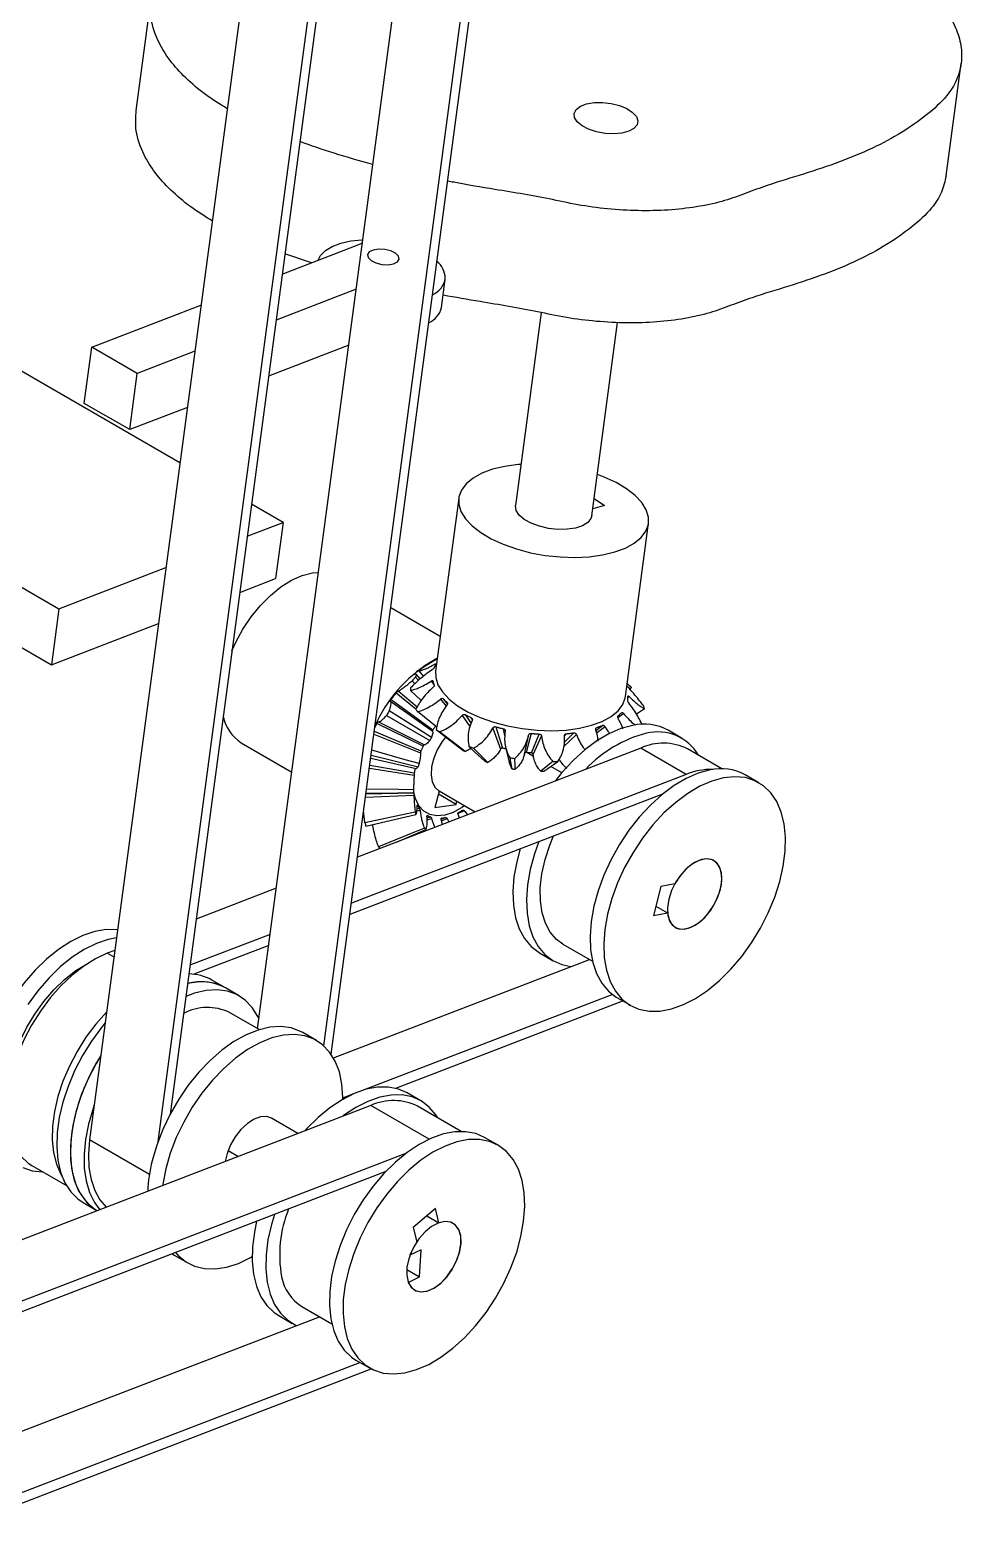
# Model space of a CAD drawing. Header units: millimetres. Extents: x 15 to 415, y 5 to 292.
# Drawn here: x 281.95 to 310.94, y 84.94 to 131.83 of the extents above; entities that cross this region are included whole.
import ezdxf

# ---------------------------------------------------------------- set-up
doc = ezdxf.new("R2010")
doc.units = ezdxf.units.MM

msp = doc.modelspace()

# ---------------------------------------------------------------- linework, layer by layer
at = {"color": 7, "linetype": 'Continuous', "lineweight": 25}
for p, q in [((290.781, 149.651), (283.799, 97.299)), ((291.315, 99.96), (297.712, 147.921)), ((292.615, 147.418), (285.924, 97.245)), ((291.086, 100.224), (297.383, 147.442)), ((292.794, 146.777), (286.303, 98.101)), ((289.025, 100.757), (295.016, 145.683)), ((285.704, 132.827), (285.238, 129.336)), ((310.452, 127.303), (310.918, 130.793)), ((260.217, 126.892), (282.843, 113.827)), ((292.285, 125.202), (292.232, 125.184)), ((259.984, 125.147), (282.611, 112.082)), ((289.789, 124.244), (292.232, 125.184)), ((290.7, 124.594), (289.874, 124.875)), ((294.747, 123.202), (294.864, 124.075)), ((292.094, 123.77), (289.598, 122.81)), ((283.862, 121.964), (287.263, 123.272)), ((297.85, 123.046), (297.049, 117.038)), ((299.428, 116.721), (300.23, 122.738)), ((283.63, 120.219), (283.862, 121.964)), ((285.277, 121.147), (283.862, 121.964)), ((291.861, 122.025), (289.365, 121.065)), ((286.608, 118.364), (281.002, 121.601)), ((287.072, 121.838), (285.277, 121.147)), ((285.044, 119.402), (285.277, 121.147)), ((285.044, 119.402), (283.63, 120.219)), ((286.839, 120.093), (285.044, 119.402)), ((295.285, 117.273), (294.566, 111.881)), ((299.5, 117.26), (299.821, 117.043)), ((289.818, 116.511), (288.834, 117.079)), ((299.821, 117.043), (299.456, 116.934)), ((288.701, 116.081), (289.818, 116.511)), ((289.818, 116.511), (289.586, 114.765)), ((300.473, 111.093), (301.192, 116.486)), ((282.843, 113.827), (286.174, 115.109)), ((288.468, 114.336), (289.586, 114.765)), ((282.843, 113.827), (282.611, 112.082)), ((294.71, 112.961), (293.168, 113.851)), ((282.611, 112.082), (285.942, 113.364)), ((294.62, 112.289), (294.374, 112.147)), ((294.545, 112.105), (294.561, 112.079)), ((293.908, 111.804), (293.925, 111.785)), ((294.029, 111.594), (293.938, 111.696)), ((294.083, 111.643), (293.955, 111.793)), ((294.186, 111.726), (294.053, 111.89)), ((294.095, 111.932), (294.083, 111.946)), ((293.952, 110.698), (293.335, 111.202)), ((293.986, 110.766), (293.398, 111.264)), ((294.113, 110.968), (293.78, 111.285)), ((293.833, 111.585), (293.919, 111.494)), ((294.423, 111.574), (294.519, 111.451)), ((300.637, 111.397), (300.528, 111.503)), ((300.663, 111.372), (300.608, 111.322)), ((294.462, 110.013), (293.156, 110.943)), ((293.185, 111.003), (294.479, 110.055)), ((294.718, 111.016), (294.898, 110.798)), ((294.799, 111.028), (294.933, 110.859)), ((300.551, 111.055), (300.593, 111.091)), ((301.068, 110.713), (300.815, 110.551)), ((294.179, 109.554), (292.734, 110.251)), ((294.206, 109.592), (292.775, 110.308)), ((294.599, 110.144), (294.001, 110.624)), ((295.389, 110.507), (295.633, 110.167)), ((295.482, 110.532), (295.667, 110.257)), ((295.708, 110.382), (295.676, 110.435)), ((299.554, 110.042), (299.758, 110.197)), ((300.237, 110.444), (300.412, 110.57)), ((292.644, 109.926), (294.093, 109.346)), ((292.656, 110.013), (294.108, 109.402)), ((296.346, 110.114), (296.588, 109.462)), ((296.438, 110.155), (296.65, 109.49)), ((296.719, 109.885), (296.676, 110.093)), ((297.327, 109.297), (297.454, 109.866)), ((297.539, 109.948), (297.384, 109.352)), ((297.552, 109.339), (297.79, 109.928)), ((297.602, 109.292), (297.863, 109.859)), ((298.557, 109.543), (298.948, 109.91)), ((298.575, 109.671), (298.865, 109.965)), ((298.636, 109.939), (298.578, 109.873)), ((299.581, 110.129), (299.56, 110.112)), ((299.573, 109.966), (299.837, 110.158)), ((302.222, 109.801), (301.798, 110.046)), ((288.514, 109.656), (290.09, 108.746)), ((300.947, 109.489), (292.134, 106.099)), ((296.744, 109.517), (296.857, 109.056)), ((297.614, 109.228), (297.404, 109.35)), ((302.361, 108.673), (300.947, 109.489)), ((303.477, 108.845), (302.405, 109.464)), ((292.504, 108.87), (293.894, 108.652)), ((292.516, 108.963), (293.9, 108.717)), ((292.544, 109.176), (293.964, 108.857)), ((298.49, 108.723), (298.149, 108.919)), ((302.361, 108.673), (291.943, 104.665)), ((304.626, 108.413), (304.202, 108.658)), ((301.626, 108.059), (291.896, 104.316)), ((292.383, 107.967), (293.889, 108.027)), ((292.396, 108.067), (293.883, 108.095)), ((292.398, 108.077), (293.867, 108.102)), ((293.869, 108.106), (293.867, 108.102)), ((294.675, 108.154), (294.537, 107.638)), ((295.201, 107.74), (294.65, 108.058)), ((294.672, 108.155), (295.795, 107.507)), ((292.316, 107.461), (292.332, 107.452)), ((293.983, 107.535), (294.08, 107.555)), ((293.989, 107.605), (294.059, 107.617)), ((294.004, 107.708), (293.991, 107.706)), ((294.314, 107.389), (294.297, 107.385)), ((294.537, 107.638), (295.201, 107.74)), ((295.201, 107.74), (295.226, 107.836)), ((295.263, 107.468), (295.458, 107.542)), ((295.304, 107.318), (295.265, 107.426)), ((294.298, 107.318), (294.404, 107.35)), ((294.302, 107.254), (294.44, 107.299)), ((294.738, 107.279), (294.871, 107.329)), ((294.747, 107.225), (294.921, 107.294)), ((294.759, 107.311), (294.751, 107.309)), ((294.921, 107.294), (294.976, 107.192)), ((289.608, 105.127), (287.112, 104.167)), ((301.575, 105.181), (301.35, 104.277)), ((302.008, 105.263), (301.575, 105.181)), ((301.35, 104.277), (301.782, 104.359)), ((301.422, 104.567), (301.782, 104.359)), ((289.416, 103.693), (286.921, 102.733)), ((284.586, 103.195), (284.346, 103.103)), ((289.37, 103.344), (287.045, 102.45)), ((298.522, 103.392), (299.448, 102.858)), ((284.557, 102.982), (284.346, 103.103)), ((291.384, 99.851), (299.349, 102.915)), ((297.798, 103.118), (298.222, 102.873)), ((288.026, 102.027), (287.601, 102.272)), ((287.14, 102.208), (286.845, 102.162)), ((288.45, 101.782), (288.026, 102.027)), ((292.271, 98.831), (300.057, 101.826)), ((293.322, 98.905), (300.387, 101.622)), ((300.202, 101.73), (300.626, 101.485)), ((289.076, 100.728), (288.15, 101.262)), ((290.854, 100.394), (290.43, 100.639)), ((291.682, 98.605), (292.022, 98.736)), ((294.106, 98.516), (293.682, 98.761)), ((292.548, 98.368), (275.808, 91.928)), ((294.364, 97.319), (292.548, 98.368)), ((295.362, 97.56), (294.006, 98.343)), ((290.277, 97.494), (289.454, 97.969)), ((285.658, 96.225), (283.799, 97.299)), ((296.51, 97.128), (296.086, 97.373)), ((293.657, 96.889), (278.659, 91.12)), ((288.109, 96.971), (288.433, 96.784)), ((293.012, 96.31), (279.211, 91.001)), ((282.004, 96.497), (283.076, 95.878)), ((283.601, 95.344), (284.025, 95.099)), ((284.025, 95.099), (284.036, 95.093)), ((294.557, 95.165), (293.871, 94.571)), ((294.291, 94.935), (294.667, 94.717)), ((294.667, 94.717), (294.557, 95.165)), ((293.871, 94.571), (293.981, 94.124)), ((294.112, 93.876), (293.766, 93.705)), ((294.062, 93.033), (294.112, 93.876)), ((286.429, 93.711), (286.853, 93.466)), ((293.665, 93.262), (294.062, 93.033)), ((293.716, 92.861), (294.062, 93.033)), ((290.406, 92.107), (291.332, 91.573)), ((280.457, 87.757), (290.951, 91.793)), ((289.682, 91.833), (290.106, 91.588)), ((278.955, 84.943), (292.556, 90.175)), ((279.348, 85.425), (292.21, 90.373)), ((292.086, 90.445), (292.51, 90.2))]:
    msp.add_line(p, q, dxfattribs=at)
at = {"color": 7, "linetype": 'Continuous', "lineweight": 25, "flags": 128}
for points in [[(300.834, 128.886), (300.736, 128.775), (300.574, 128.687), (300.359, 128.63), (300.108, 128.608), (299.839, 128.621), (299.572, 128.67), (299.328, 128.751), (299.123, 128.857), (298.973, 128.98), (298.89, 129.113), (298.879, 129.244), (298.942, 129.364), (299.073, 129.464), (299.263, 129.537), (299.498, 129.577), (299.761, 129.582), (300.031, 129.55), (300.289, 129.485), (300.516, 129.391), (300.695, 129.275), (300.813, 129.146), (300.86, 129.013), (300.834, 128.886)], [(290.915, 124.677), (290.987, 124.822), (291.134, 124.974), (291.345, 125.103), (291.611, 125.204), (291.923, 125.275), (292.27, 125.311), (292.299, 125.312)], [(297.22, 118.321), (297.131, 118.313), (296.715, 118.257), (296.337, 118.166), (296.006, 118.044), (295.729, 117.892), (295.515, 117.716), (295.367, 117.52), (295.29, 117.307), (295.286, 117.085), (295.354, 116.857), (295.494, 116.629), (295.701, 116.408), (295.971, 116.198), (296.296, 116.005), (296.669, 115.834), (297.081, 115.688), (297.521, 115.572), (297.979, 115.488), (298.444, 115.438), (298.903, 115.424), (299.346, 115.445), (299.762, 115.502), (300.14, 115.593), (300.14, 115.593)], [(300.14, 115.593), (300.471, 115.715), (300.748, 115.866), (300.962, 116.042), (301.11, 116.239), (301.187, 116.451), (301.191, 116.674), (301.122, 116.902), (300.983, 117.13), (300.776, 117.351), (300.506, 117.561), (300.181, 117.754), (299.808, 117.925), (299.599, 118.004)], [(299.428, 116.721), (299.4, 116.632), (299.3, 116.51), (299.136, 116.41), (298.917, 116.338), (298.658, 116.3), (298.373, 116.296), (298.08, 116.328), (297.796, 116.393), (297.54, 116.487), (297.325, 116.605), (297.166, 116.74), (297.071, 116.883), (297.048, 117.026), (297.049, 117.038)], [(288.225, 112.514), (288.346, 112.782), (288.57, 113.192), (288.829, 113.578), (289.118, 113.932), (289.428, 114.244), (289.752, 114.506), (290.082, 114.713), (290.41, 114.859), (290.729, 114.94), (290.918, 114.957)], [(294.566, 111.881), (294.567, 111.692), (294.635, 111.464), (294.775, 111.237), (294.982, 111.016), (295.251, 110.806), (295.577, 110.613), (295.95, 110.442), (296.362, 110.296), (296.802, 110.18), (297.26, 110.096), (297.725, 110.046), (298.184, 110.032), (298.627, 110.053), (299.043, 110.11), (299.421, 110.201)], [(299.421, 110.201), (299.752, 110.323), (300.029, 110.474), (300.243, 110.65), (300.391, 110.847), (300.468, 111.059), (300.473, 111.093)], [(293.04, 110.509), (293.578, 110.195), (294.383, 109.725)], [(294.438, 109.817), (294.062, 110.054), (293.123, 110.647)], [(300.7, 110.198), (300.334, 110.098), (299.959, 109.936), (299.582, 109.713), (299.208, 109.435), (298.844, 109.106), (298.498, 108.732), (298.282, 108.464)], [(294.884, 109.842), (294.769, 109.693), (294.618, 109.44), (294.506, 109.172), (294.44, 108.905), (294.425, 108.656), (294.461, 108.44), (294.546, 108.269), (294.675, 108.154)], [(294.584, 110.067), (294.916, 109.812), (295.413, 109.43)], [(295.481, 109.384), (295.254, 109.559), (294.687, 109.997)], [(292.557, 109.27), (293.106, 109.135), (294.019, 108.909)], [(294.051, 109.007), (293.621, 109.128), (292.577, 109.423)], [(295.603, 109.54), (295.8, 109.355), (296.093, 109.079)], [(296.186, 109.045), (296.06, 109.172), (295.743, 109.489)], [(296.87, 109.194), (296.898, 109.055), (296.939, 108.848)], [(297.044, 108.83), (297.04, 108.927), (297.029, 109.168)], [(298.214, 109.075), (298.062, 108.952), (297.835, 108.768)], [(297.938, 108.77), (298.061, 108.857), (298.369, 109.077)], [(303.104, 108.81), (302.738, 108.71), (302.363, 108.548), (301.986, 108.325), (301.612, 108.047), (301.248, 107.718), (300.902, 107.344), (300.579, 106.931), (300.284, 106.488), (300.024, 106.021), (299.803, 105.54), (299.625, 105.052), (299.492, 104.567), (299.408, 104.093), (299.374, 103.639), (299.39, 103.212), (299.457, 102.821), (299.572, 102.472), (299.734, 102.172), (299.941, 101.926), (300.188, 101.738), (300.202, 101.73)], [(303.528, 108.565), (303.163, 108.465), (302.788, 108.303), (302.41, 108.08), (302.036, 107.802), (301.672, 107.473), (301.326, 107.099), (301.003, 106.686), (300.708, 106.243), (300.448, 105.776), (300.227, 105.295), (300.049, 104.807), (299.916, 104.322), (299.832, 103.848), (299.798, 103.394), (299.814, 102.967), (299.881, 102.576), (299.996, 102.227), (300.159, 101.927), (300.365, 101.681), (300.612, 101.493), (300.894, 101.367), (301.208, 101.304), (301.547, 101.307), (301.905, 101.374), (302.276, 101.506), (302.653, 101.699), (303.03, 101.949), (303.4, 102.254), (303.755, 102.606), (304.091, 103), (304.4, 103.429), (304.678, 103.886), (304.919, 104.361), (305.119, 104.846), (305.275, 105.334), (305.384, 105.814), (305.443, 106.279), (305.452, 106.721), (305.411, 107.13), (305.319, 107.501), (305.18, 107.826), (304.995, 108.1), (304.768, 108.318), (304.503, 108.475), (304.204, 108.57), (303.877, 108.6), (303.528, 108.565)], [(292.399, 108.084), (292.911, 108.092), (293.869, 108.106)], [(293.874, 108.196), (293.419, 108.202), (292.416, 108.216)], [(295.465, 107.698), (295.381, 107.639), (295.114, 107.49), (294.852, 107.403), (294.606, 107.381), (294.384, 107.424), (294.194, 107.531), (294.042, 107.698), (293.936, 107.92), (293.885, 108.132)], [(293.931, 107.495), (293.484, 107.401), (292.363, 107.166)], [(292.397, 107.06), (293.021, 107.206), (293.953, 107.424)], [(294.214, 106.997), (293.807, 106.832), (292.787, 106.42)], [(293.347, 106.566), (293.42, 106.597), (294.261, 106.955)], [(297.782, 106.58), (297.645, 106.195), (297.512, 105.71), (297.428, 105.236), (297.394, 104.782), (297.41, 104.356), (297.477, 103.964), (297.592, 103.616), (297.755, 103.315), (297.961, 103.069), (298.208, 102.881), (298.49, 102.755), (298.778, 102.695)], [(298.522, 103.392), (298.325, 103.536), (298.13, 103.76), (297.98, 104.04), (297.877, 104.368), (297.825, 104.739), (297.823, 105.143), (297.873, 105.573), (297.973, 106.019), (298.12, 106.472), (298.236, 106.755)], [(297.194, 106.354), (297.088, 105.955), (297.004, 105.481), (296.97, 105.027), (296.986, 104.6), (297.053, 104.209), (297.168, 103.861), (297.33, 103.56), (297.537, 103.314), (297.783, 103.126), (297.798, 103.118)], [(302.626, 105.928), (302.415, 105.776), (302.217, 105.571), (302.045, 105.328), (301.909, 105.06), (301.819, 104.785), (301.779, 104.521), (301.792, 104.284), (301.858, 104.088), (301.972, 103.947), (302.127, 103.868), (302.314, 103.857), (302.52, 103.915), (302.732, 104.038), (302.938, 104.218), (303.125, 104.444), (303.28, 104.702), (303.394, 104.975), (303.46, 105.246), (303.473, 105.499), (303.433, 105.717), (303.342, 105.887), (303.207, 105.998), (303.035, 106.043), (302.837, 106.019), (302.626, 105.928)], [(301.782, 104.359), (301.829, 104.151), (301.925, 103.992), (302.063, 103.891), (302.235, 103.853), (302.43, 103.882), (302.638, 103.976), (302.844, 104.128), (303.038, 104.33), (303.206, 104.569), (303.34, 104.831), (303.43, 105.1), (303.472, 105.361), (303.463, 105.596), (303.403, 105.792), (303.296, 105.937), (303.148, 106.022), (302.969, 106.043), (302.769, 105.997), (302.561, 105.888), (302.356, 105.722), (302.168, 105.509), (302.008, 105.263)], [(284.312, 103.841), (283.955, 103.78), (283.585, 103.655), (283.208, 103.469), (282.831, 103.223), (282.461, 102.924), (282.103, 102.577), (281.765, 102.186), (281.453, 101.76), (281.172, 101.307), (280.927, 100.833), (280.722, 100.348), (280.562, 99.861), (280.448, 99.379), (280.384, 98.912), (280.37, 98.468), (280.406, 98.054), (280.492, 97.679), (280.627, 97.349), (280.807, 97.07), (281.03, 96.846), (281.197, 96.732)], [(284.671, 103.835), (284.648, 103.837), (284.312, 103.841)], [(284.638, 103.586), (284.379, 103.535), (284.01, 103.41), (283.633, 103.224), (283.255, 102.979), (282.885, 102.679), (282.527, 102.332), (282.19, 101.941), (281.877, 101.515)], [(281.221, 98.407), (281.217, 98.572), (281.244, 98.992), (281.321, 99.432), (281.448, 99.883), (281.62, 100.335), (281.836, 100.78), (282.089, 101.206), (282.375, 101.606), (282.688, 101.971), (283.021, 102.292), (283.366, 102.564), (283.717, 102.78), (283.759, 102.802)], [(284.346, 103.103), (283.981, 102.934), (283.615, 102.705), (283.254, 102.423), (282.905, 102.091), (282.574, 101.716), (282.269, 101.306), (281.994, 100.867), (281.754, 100.408), (281.555, 99.937), (281.399, 99.464), (281.29, 98.997), (281.23, 98.544), (281.219, 98.115), (281.259, 97.717), (281.347, 97.357), (281.484, 97.043), (281.665, 96.78), (281.888, 96.572), (282.004, 96.497)], [(289.066, 101.069), (289.036, 101.134), (288.86, 101.419), (288.641, 101.648), (288.383, 101.818), (288.091, 101.926), (287.769, 101.969), (287.424, 101.947), (287.061, 101.86), (286.791, 101.757)], [(284.331, 101.287), (284.319, 101.275), (283.989, 100.9), (283.683, 100.489), (283.408, 100.05), (283.168, 99.591), (282.969, 99.121), (282.813, 98.648), (282.704, 98.18), (282.644, 97.728), (282.633, 97.298), (282.673, 96.9), (282.762, 96.541), (282.898, 96.226), (282.951, 96.137)], [(284.285, 100.939), (284.169, 100.798), (283.857, 100.372), (283.576, 99.919), (283.331, 99.445), (283.126, 98.96), (282.966, 98.472), (282.852, 97.991), (282.788, 97.524), (282.774, 97.08), (282.81, 96.666), (282.896, 96.291), (283.031, 95.961), (283.211, 95.682), (283.434, 95.458), (283.601, 95.344)], [(290.43, 100.639), (290.363, 100.675), (290.07, 100.782), (289.749, 100.825), (289.403, 100.803), (289.041, 100.717), (288.667, 100.567), (288.289, 100.356), (287.914, 100.089), (287.548, 99.769), (287.198, 99.404), (286.869, 98.998), (286.569, 98.561), (286.301, 98.098), (286.072, 97.619), (285.885, 97.132), (285.743, 96.645)], [(291.682, 98.563), (291.682, 98.615), (291.651, 99.032), (291.569, 99.411), (291.44, 99.746), (291.264, 100.031), (291.045, 100.26), (290.787, 100.43), (290.495, 100.537), (290.173, 100.581), (289.828, 100.558), (289.465, 100.472), (289.091, 100.322), (288.714, 100.111), (288.338, 99.844), (287.972, 99.524), (287.622, 99.159), (287.293, 98.753), (286.993, 98.316), (286.726, 97.853), (286.496, 97.374), (286.309, 96.887), (286.167, 96.4)], [(284.149, 99.924), (284, 99.674), (283.755, 99.2), (283.55, 98.715), (283.39, 98.228), (283.276, 97.746), (283.212, 97.279), (283.198, 96.835), (283.234, 96.421), (283.32, 96.046), (283.455, 95.716), (283.635, 95.437), (283.858, 95.213), (284.025, 95.099)], [(293.682, 98.761), (293.413, 98.879), (293.099, 98.941), (292.76, 98.939), (292.402, 98.871), (292.031, 98.739), (291.654, 98.546), (291.277, 98.296), (290.908, 97.991), (290.552, 97.639), (290.497, 97.579)], [(294.631, 97.982), (294.573, 98.074), (294.367, 98.32), (294.12, 98.508), (293.837, 98.634), (293.523, 98.697), (293.184, 98.694), (292.826, 98.626), (292.455, 98.494), (292.078, 98.302), (291.701, 98.051), (291.677, 98.032)], [(283.339, 98.034), (283.245, 97.557), (283.2, 97.098), (283.207, 96.665), (283.263, 96.266), (283.369, 95.908), (283.522, 95.598), (283.719, 95.34), (283.958, 95.14), (284.025, 95.099)], [(283.944, 98.388), (283.905, 98.275), (283.763, 97.789)], [(289.454, 97.969), (289.308, 98.02), (289.119, 98.014), (288.914, 97.942), (288.706, 97.81), (288.506, 97.624), (288.328, 97.396), (288.181, 97.14), (288.075, 96.871), (288.019, 96.625)], [(283.763, 97.789), (283.669, 97.312), (283.625, 96.853), (283.631, 96.42), (283.687, 96.021), (283.793, 95.663), (283.946, 95.353), (284.117, 95.124)], [(296.086, 97.373), (295.817, 97.491), (295.503, 97.553), (295.164, 97.551), (294.806, 97.483), (294.435, 97.351), (294.058, 97.158), (293.681, 96.907), (293.312, 96.603), (292.956, 96.25), (292.62, 95.856), (292.311, 95.427), (292.033, 94.971), (291.792, 94.496), (291.592, 94.01), (291.436, 93.523), (291.328, 93.042), (291.269, 92.577), (291.26, 92.136), (291.302, 91.726), (291.393, 91.355), (291.532, 91.03), (291.717, 90.757), (291.944, 90.539), (292.086, 90.445)], [(283.799, 97.299), (283.764, 96.857), (283.778, 96.442), (283.842, 96.062), (283.955, 95.724), (284.115, 95.435), (284.315, 95.201)], [(297.255, 96.037), (297.14, 96.386), (296.977, 96.686), (296.771, 96.932), (296.524, 97.12), (296.241, 97.246), (295.927, 97.308), (295.589, 97.306), (295.23, 97.238), (294.859, 97.106), (294.482, 96.913), (294.105, 96.662), (293.736, 96.358), (293.38, 96.005), (293.045, 95.611), (292.735, 95.182), (292.457, 94.726), (292.216, 94.251), (292.016, 93.765), (291.861, 93.278), (291.752, 92.797), (291.693, 92.332), (291.684, 91.891), (291.726, 91.481), (291.817, 91.111), (291.956, 90.785), (292.141, 90.512), (292.368, 90.294), (292.634, 90.137), (292.933, 90.042), (293.26, 90.012), (293.609, 90.048), (293.974, 90.148), (294.349, 90.31), (294.727, 90.533), (295.101, 90.811), (295.465, 91.14), (295.811, 91.514), (296.134, 91.927), (296.428, 92.371), (296.688, 92.837), (296.909, 93.319), (297.088, 93.806), (297.22, 94.291), (297.304, 94.765), (297.338, 95.22), (297.322, 95.646), (297.255, 96.037)], [(281.716, 96.438), (282.011, 96.336), (282.336, 96.3), (282.346, 96.3)], [(286.167, 96.4), (286.073, 95.924), (286.066, 95.874)], [(288.995, 94.765), (288.924, 94.43), (288.865, 93.965), (288.856, 93.524), (288.898, 93.114), (288.989, 92.744), (289.128, 92.418), (289.313, 92.145), (289.54, 91.927), (289.682, 91.833)], [(289.551, 94.979), (289.457, 94.666), (289.348, 94.185), (289.289, 93.72), (289.28, 93.279), (289.322, 92.869), (289.413, 92.499), (289.552, 92.173), (289.737, 91.9), (289.964, 91.682), (290.23, 91.525), (290.241, 91.52)], [(293.981, 94.124), (293.835, 93.867), (293.73, 93.599), (293.672, 93.334), (293.665, 93.089), (293.709, 92.879), (293.801, 92.716), (293.937, 92.611), (294.107, 92.569), (294.301, 92.593), (294.508, 92.683), (294.715, 92.831), (294.91, 93.03), (295.08, 93.267), (295.217, 93.529), (295.31, 93.798), (295.355, 94.059), (295.349, 94.297), (295.292, 94.496), (295.188, 94.644), (295.043, 94.734), (294.866, 94.759), (294.667, 94.717)], [(293.716, 92.861), (293.812, 92.704), (293.951, 92.604), (294.124, 92.568), (294.32, 92.599), (294.527, 92.694), (294.734, 92.848), (294.927, 93.051), (295.095, 93.291), (295.227, 93.554), (295.316, 93.823), (295.357, 94.083), (295.346, 94.317), (295.284, 94.512), (295.176, 94.655), (295.028, 94.739), (294.848, 94.758), (294.648, 94.71), (294.439, 94.599), (294.235, 94.432), (294.048, 94.218), (293.888, 93.971), (293.766, 93.705)], [(286.471, 93.794), (286.548, 93.707), (286.787, 93.507), (287.062, 93.368), (287.37, 93.293), (287.704, 93.282), (288.059, 93.337), (288.428, 93.455), (288.805, 93.636), (288.853, 93.664)], [(286.362, 93.752), (286.362, 93.752), (286.429, 93.711)]]:
    msp.add_lwpolyline(points, dxfattribs=at)
at = {"color": 7, "linetype": 'Continuous', "flags": 128}
msp.add_lwpolyline([(293.17, 124.963), (292.984, 125.009), (292.791, 125.019), (292.621, 124.991), (292.5, 124.931), (292.445, 124.848), (292.466, 124.753), (292.559, 124.661), (292.709, 124.587), (292.895, 124.542), (293.088, 124.532), (293.258, 124.559), (293.38, 124.619), (293.434, 124.703), (293.413, 124.798), (293.321, 124.889), (293.17, 124.963)], dxfattribs=at)
at = {"color": 7, "linetype": 'Continuous', "lineweight": 25}
for centre, radius, start, end in [((294.158, 124.085), 0.71, 2.4831, 50.8589), ((294.194, 124.226), 0.682, 293.6639, 350.7076), ((294.067, 123.368), 0.7, 293.9667, 346.2915), ((296.732, 108.4), 4.427, 122.1862, 156.2959), ((297.828, 107.883), 5.447, 135.5746, 137.1796), ((295.056, 110.951), 1.373, 133.1352, 136.9022), ((294.611, 111.251), 0.832, 172.3991, 177.6629), ((299.031, 109.743), 2.306, 44.9392, 45.8514), ((295.248, 111.502), 1.525, 211.6603, 215.1741), ((300.082, 110.469), 1.016, 13.9297, 18.5357), ((289.207, 110.726), 1.274, 190.7997, 237.077), ((298.548, 107.303), 6.373, 148.357, 149.8025), ((301.049, 108.677), 1.561, 61.3044, 102.914), ((298.058, 107.586), 4.252, 148.3596, 149.7998), ((296.624, 112.972), 3.55, 234.919, 236.919), ((302.1, 106.168), 3.909, 104.4523, 137.0253), ((301.475, 108.52), 1.475, 30.4089, 103.7562), ((296.774, 111.369), 2.369, 234.9227, 236.9153), ((297.807, 115.316), 6.182, 249.1139, 250.4956), ((301.65, 107.962), 1.681, 63.3192, 114.7279), ((297.628, 107.764), 3.786, 160.8294, 162.3854), ((297.564, 112.933), 4.125, 249.1164, 250.493), ((298.226, 116.79), 7.716, 259.8852, 261.0771), ((297.843, 113.917), 5.149, 259.8874, 261.0749), ((298.203, 116.066), 6.992, 270.0872, 271.36), ((303.133, 106.794), 2.031, 88.3954, 112.3469), ((303.453, 107.289), 1.561, 61.3044, 102.914), ((297.828, 113.433), 4.665, 270.0895, 271.3577), ((296.444, 107.992), 2.577, 175.4536, 177.4646), ((295.297, 107.881), 1.419, 195.7872, 198.7805), ((294.41, 107.745), 2.127, 195.7817, 198.786), ((294.807, 107.613), 0.855, 226.0901, 230.2869), ((293.679, 107.346), 1.286, 226.0869, 229.3197), ((286.886, 101), 1.46, 60.6513, 90.0629), ((287.263, 100.588), 1.629, 62.08, 104.883), ((287.297, 100.72), 1.497, 60.862, 96.0132), ((287.465, 99.821), 1.596, 64.5819, 117.7844), ((289.7, 96.426), 6.561, 147.7751, 165.8131), ((293.252, 96.841), 1.681, 63.3192, 114.7279), ((290.284, 95.497), 4.684, 165.8015, 177.5556), ((293.55, 93.715), 3.838, 158.0778, 190.204), ((291.156, 93.299), 1.408, 190.8257, 237.8195)]:
    msp.add_arc(centre, radius, start, end, dxfattribs=at)
for points, knots in [([(296.236, 136.854), (296.714, 136.856), (297.776, 136.86), (299.453, 136.746), (301.217, 136.541), (302.821, 136.266), (304.266, 135.949), (305.534, 135.576), (306.721, 135.131), (307.806, 134.622), (308.8, 134.035), (309.662, 133.376), (310.343, 132.654), (310.751, 131.972), (310.934, 131.353), (310.946, 130.805), (310.8, 130.278), (310.459, 129.727), (309.858, 129.186), (309.086, 128.64), (308.176, 128.152), (307.147, 127.724), (306.026, 127.351), (305.016, 127.053), (304.221, 126.761), (303.573, 126.512), (302.789, 126.339), (301.922, 126.231), (300.993, 126.201), (300.042, 126.249), (299.103, 126.365), (298.208, 126.563), (297.313, 126.728), (296.285, 126.899), (295.49, 127.024), (295.003, 127.123), (294.94, 127.136)], [0, 0, 0, 0, 0.0345927, 0.0767649, 0.1183113, 0.1589935, 0.1910182, 0.2230277, 0.2550346, 0.2870409, 0.3190464, 0.3545999, 0.3901504, 0.4256984, 0.4523728, 0.4790462, 0.5057181, 0.5323882, 0.5679504, 0.603522, 0.6390937, 0.6746671, 0.7102478, 0.7458336, 0.7671819, 0.7887099, 0.8108775, 0.8334641, 0.8561743, 0.8787031, 0.9007595, 0.9222064, 0.9435553, 0.964907, 0.9954081, 1, 1, 1, 1]), ([(288.079, 129.388), (287.848, 129.532), (287.361, 129.836), (286.77, 130.344), (286.282, 130.888), (285.897, 131.506), (285.676, 132.188), (285.667, 132.92), (285.862, 133.377), (285.96, 133.605)], [0, 0, 0, 0, 0.113974, 0.240571, 0.367175, 0.493784, 0.662513, 0.831252, 1, 1, 1, 1]), ([(287.613, 125.898), (287.382, 126.042), (286.895, 126.346), (286.305, 126.854), (285.816, 127.398), (285.435, 128.015), (285.204, 128.671), (285.236, 129.123), (285.251, 129.335)], [0, 0, 0, 0, 0.140535, 0.296636, 0.452745, 0.60886, 0.816911, 1, 1, 1, 1]), ([(292.612, 127.653), (292.206, 127.765), (291.427, 127.981), (290.692, 128.241), (290.339, 128.365)], [0, 0, 0, 0, 0.51975, 1, 1, 1, 1]), ([(310.45, 127.303), (310.413, 127.131), (310.339, 126.782), (309.991, 126.237), (309.394, 125.696), (308.621, 125.15), (307.711, 124.661), (306.681, 124.234), (305.56, 123.861), (304.551, 123.562), (303.755, 123.271), (303.108, 123.021), (302.324, 122.848), (301.457, 122.741), (300.528, 122.711), (299.577, 122.759), (298.637, 122.875), (297.743, 123.072), (296.847, 123.238), (295.863, 123.398), (295.181, 123.517), (294.798, 123.584)], [0, 0, 0, 0, 0.050598, 0.102642, 0.172039, 0.241453, 0.310868, 0.380286, 0.449718, 0.51916, 0.560819, 0.602829, 0.646087, 0.690162, 0.734479, 0.778442, 0.821483, 0.863334, 0.904995, 0.94666, 1, 1, 1, 1]), ([(294.053, 111.89), (294.072, 111.895), (294.119, 111.906), (294.223, 111.944), (294.366, 112.008), (294.484, 112.072), (294.545, 112.105)], [0, 0, 0, 0, 0.181574, 0.433925, 0.712093, 1, 1, 1, 1]), ([(294.618, 112.27), (294.572, 112.243), (294.469, 112.182), (294.299, 112.076), (294.178, 111.995), (294.117, 111.954)], [0, 0, 0, 0, 0.277847, 0.634144, 1, 1, 1, 1]), ([(294.165, 112.002), (294.205, 112.026), (294.284, 112.073), (294.431, 112.164), (294.543, 112.235), (294.61, 112.275), (294.619, 112.281)], [0, 0, 0, 0, 0.322082, 0.643642, 0.949829, 1, 1, 1, 1]), ([(294.575, 112.103), (294.57, 112.094), (294.561, 112.08), (294.551, 112.061), (294.542, 112.043), (294.53, 112.019), (294.523, 112.001), (294.519, 111.991)], [0, 0, 0, 0, 0.250172, 0.375251, 0.500329, 0.750087, 1, 1, 1, 1]), ([(294.545, 112.105), (294.55, 112.108), (294.562, 112.114), (294.572, 112.117), (294.578, 112.116), (294.58, 112.112), (294.577, 112.106), (294.575, 112.103)], [0, 0, 0, 0, 0.229641, 0.459348, 0.573136, 0.802685, 1, 1, 1, 1]), ([(294.454, 111.924), (294.394, 111.883), (294.275, 111.799), (294.1, 111.66), (293.934, 111.514), (293.836, 111.412), (293.787, 111.361)], [0, 0, 0, 0, 0.254765, 0.509118, 0.75131, 1, 1, 1, 1]), ([(293.882, 111.772), (293.88, 111.771), (293.876, 111.77), (293.878, 111.774), (293.884, 111.781), (293.893, 111.79), (293.904, 111.8), (293.908, 111.804)], [0, 0, 0, 0, 0.229641, 0.459348, 0.573136, 0.802685, 1, 1, 1, 1]), ([(293.938, 111.696), (293.946, 111.711), (293.965, 111.748), (293.97, 111.783), (293.948, 111.797), (293.905, 111.78), (293.882, 111.772)], [0, 0, 0, 0, 0.181574, 0.433925, 0.712093, 1, 1, 1, 1]), ([(293.908, 111.804), (293.923, 111.816), (293.945, 111.835), (293.974, 111.859), (294.003, 111.883), (294.04, 111.912), (294.069, 111.935), (294.083, 111.946)], [0, 0, 0, 0, 0.250172, 0.375251, 0.500329, 0.750087, 1, 1, 1, 1]), ([(294.083, 111.946), (294.09, 111.951), (294.102, 111.96), (294.12, 111.973), (294.137, 111.984), (294.152, 111.994), (294.161, 112), (294.165, 112.002)], [0, 0, 0, 0, 0.228556, 0.457184, 0.570667, 0.800092, 1, 1, 1, 1]), ([(294.519, 111.991), (294.517, 111.987), (294.513, 111.979), (294.501, 111.965), (294.487, 111.951), (294.472, 111.937), (294.46, 111.928), (294.454, 111.924)], [0, 0, 0, 0, 0.228556, 0.457184, 0.570667, 0.800092, 1, 1, 1, 1]), ([(293.185, 111.003), (293.197, 111.02), (293.215, 111.046), (293.24, 111.079), (293.265, 111.112), (293.296, 111.153), (293.322, 111.185), (293.335, 111.202)], [0, 0, 0, 0, 0.250172, 0.375251, 0.500329, 0.750087, 1, 1, 1, 1]), ([(293.335, 111.202), (293.34, 111.208), (293.351, 111.221), (293.365, 111.236), (293.378, 111.249), (293.389, 111.259), (293.395, 111.262), (293.398, 111.264)], [0, 0, 0, 0, 0.228556, 0.457184, 0.570667, 0.800092, 1, 1, 1, 1]), ([(293.398, 111.264), (293.424, 111.277), (293.476, 111.305), (293.578, 111.379), (293.696, 111.471), (293.787, 111.547), (293.833, 111.585)], [0, 0, 0, 0, 0.254765, 0.509118, 0.75131, 1, 1, 1, 1]), ([(293.78, 111.285), (293.814, 111.292), (293.893, 111.31), (294.041, 111.364), (294.224, 111.449), (294.356, 111.532), (294.423, 111.574)], [0, 0, 0, 0, 0.181574, 0.433925, 0.712093, 1, 1, 1, 1]), ([(294.481, 111.375), (294.426, 111.324), (294.315, 111.221), (294.171, 111.053), (294.044, 110.88), (293.982, 110.762), (293.95, 110.702)], [0, 0, 0, 0, 0.2547653, 0.5091182, 0.7513099, 1, 1, 1, 1]), ([(294.423, 111.574), (294.43, 111.578), (294.443, 111.586), (294.458, 111.59), (294.47, 111.59), (294.479, 111.587), (294.482, 111.58), (294.483, 111.577)], [0, 0, 0, 0, 0.229641, 0.459348, 0.573136, 0.802685, 1, 1, 1, 1]), ([(294.519, 111.454), (294.52, 111.449), (294.522, 111.44), (294.517, 111.424), (294.509, 111.408), (294.498, 111.392), (294.486, 111.381), (294.481, 111.375)], [0, 0, 0, 0, 0.228556, 0.457184, 0.570667, 0.800092, 1, 1, 1, 1]), ([(294.483, 111.577), (294.485, 111.566), (294.488, 111.551), (294.493, 111.53), (294.499, 111.51), (294.507, 111.484), (294.515, 111.464), (294.519, 111.454)], [0, 0, 0, 0, 0.250172, 0.3752507, 0.5003294, 0.7500875, 1, 1, 1, 1]), ([(301.046, 110.792), (301.014, 110.835), (300.938, 110.937), (300.805, 111.101), (300.657, 111.272), (300.561, 111.374), (300.517, 111.421)], [0, 0, 0, 0, 0.191235, 0.457014, 0.749984, 1, 1, 1, 1]), ([(300.526, 111.492), (300.537, 111.482), (300.578, 111.445), (300.628, 111.403), (300.651, 111.382), (300.663, 111.372)], [0, 0, 0, 0, 0.156493, 0.572663, 1, 1, 1, 1]), ([(293.123, 110.647), (293.133, 110.677), (293.157, 110.748), (293.179, 110.838), (293.185, 110.913), (293.165, 110.933), (293.155, 110.943)], [0, 0, 0, 0, 0.181574, 0.433925, 0.712093, 1, 1, 1, 1]), ([(293.155, 110.943), (293.155, 110.944), (293.153, 110.947), (293.157, 110.957), (293.163, 110.97), (293.172, 110.985), (293.18, 110.997), (293.185, 111.003)], [0, 0, 0, 0, 0.229641, 0.459348, 0.573136, 0.802685, 1, 1, 1, 1]), ([(294.001, 110.624), (294.044, 110.637), (294.147, 110.667), (294.322, 110.745), (294.522, 110.859), (294.652, 110.963), (294.718, 111.016)], [0, 0, 0, 0, 0.181574, 0.433925, 0.712093, 1, 1, 1, 1]), ([(294.917, 110.826), (294.873, 110.766), (294.784, 110.645), (294.687, 110.454), (294.615, 110.259), (294.594, 110.132), (294.584, 110.067)], [0, 0, 0, 0, 0.254765, 0.509118, 0.75131, 1, 1, 1, 1]), ([(294.718, 111.016), (294.725, 111.021), (294.738, 111.032), (294.756, 111.038), (294.773, 111.04), (294.788, 111.038), (294.796, 111.031), (294.799, 111.028)], [0, 0, 0, 0, 0.229641, 0.459348, 0.573136, 0.802685, 1, 1, 1, 1]), ([(294.799, 111.028), (294.809, 111.018), (294.823, 111.003), (294.843, 110.983), (294.863, 110.964), (294.889, 110.939), (294.911, 110.92), (294.922, 110.911)], [0, 0, 0, 0, 0.250172, 0.375251, 0.500329, 0.750087, 1, 1, 1, 1]), ([(294.922, 110.911), (294.926, 110.906), (294.934, 110.897), (294.937, 110.881), (294.935, 110.863), (294.93, 110.845), (294.921, 110.832), (294.917, 110.826)], [0, 0, 0, 0, 0.228556, 0.457184, 0.570667, 0.800092, 1, 1, 1, 1]), ([(300.576, 110.898), (300.571, 110.904), (300.561, 110.918), (300.552, 110.937), (300.545, 110.954), (300.541, 110.969), (300.541, 110.978), (300.542, 110.981)], [0, 0, 0, 0, 0.229641, 0.459348, 0.573136, 0.802685, 1, 1, 1, 1]), ([(300.542, 110.981), (300.543, 110.991), (300.546, 111.006), (300.549, 111.026), (300.551, 111.045), (300.552, 111.07), (300.552, 111.091), (300.552, 111.101)], [0, 0, 0, 0, 0.250172, 0.375251, 0.500329, 0.750087, 1, 1, 1, 1]), ([(300.552, 111.101), (300.553, 111.104), (300.553, 111.112), (300.56, 111.113), (300.569, 111.111), (300.579, 111.104), (300.589, 111.095), (300.593, 111.091)], [0, 0, 0, 0, 0.228556, 0.457184, 0.570667, 0.800092, 1, 1, 1, 1]), ([(300.99, 110.215), (300.98, 110.24), (300.942, 110.329), (300.855, 110.491), (300.727, 110.698), (300.627, 110.83), (300.576, 110.898)], [0, 0, 0, 0, 0.103792, 0.380126, 0.684731, 1, 1, 1, 1]), ([(300.593, 111.091), (300.639, 111.045), (300.731, 110.953), (300.859, 110.847), (300.975, 110.764), (301.037, 110.73), (301.068, 110.713)], [0, 0, 0, 0, 0.254765, 0.509118, 0.75131, 1, 1, 1, 1]), ([(292.67, 110.115), (292.673, 110.122), (292.685, 110.149), (292.707, 110.195), (292.725, 110.233), (292.734, 110.251)], [0, 0, 0, 0, 0.171327, 0.585536, 1, 1, 1, 1]), ([(292.734, 110.251), (292.738, 110.259), (292.746, 110.274), (292.755, 110.289), (292.764, 110.3), (292.771, 110.308), (292.774, 110.308), (292.775, 110.308)], [0, 0, 0, 0, 0.228556, 0.457184, 0.570667, 0.800092, 1, 1, 1, 1]), ([(292.775, 110.308), (292.789, 110.307), (292.816, 110.306), (292.876, 110.345), (292.949, 110.41), (293.01, 110.475), (293.04, 110.509)], [0, 0, 0, 0, 0.254765, 0.509118, 0.75131, 1, 1, 1, 1]), ([(294.687, 109.997), (294.734, 110.017), (294.848, 110.064), (295.027, 110.17), (295.221, 110.318), (295.332, 110.443), (295.389, 110.507)], [0, 0, 0, 0, 0.181574, 0.433925, 0.712093, 1, 1, 1, 1]), ([(295.389, 110.507), (295.395, 110.513), (295.407, 110.525), (295.426, 110.534), (295.445, 110.539), (295.464, 110.54), (295.476, 110.534), (295.482, 110.532)], [0, 0, 0, 0, 0.229641, 0.459348, 0.573136, 0.802685, 1, 1, 1, 1]), ([(295.482, 110.532), (295.497, 110.524), (295.521, 110.511), (295.553, 110.494), (295.585, 110.478), (295.625, 110.458), (295.659, 110.443), (295.676, 110.435)], [0, 0, 0, 0, 0.250172, 0.375251, 0.500329, 0.750087, 1, 1, 1, 1]), ([(295.702, 110.351), (295.674, 110.283), (295.618, 110.148), (295.578, 109.942), (295.568, 109.737), (295.592, 109.606), (295.603, 109.54)], [0, 0, 0, 0, 0.254765, 0.509118, 0.75131, 1, 1, 1, 1]), ([(295.676, 110.435), (295.682, 110.432), (295.695, 110.424), (295.704, 110.408), (295.709, 110.39), (295.71, 110.372), (295.704, 110.357), (295.702, 110.351)], [0, 0, 0, 0, 0.228556, 0.457184, 0.570667, 0.800092, 1, 1, 1, 1]), ([(299.581, 110.129), (299.597, 110.134), (299.619, 110.142), (299.649, 110.153), (299.679, 110.164), (299.715, 110.179), (299.744, 110.191), (299.758, 110.197)], [0, 0, 0, 0, 0.250172, 0.375251, 0.500329, 0.750087, 1, 1, 1, 1]), ([(299.758, 110.197), (299.764, 110.199), (299.776, 110.202), (299.793, 110.198), (299.809, 110.189), (299.824, 110.177), (299.833, 110.164), (299.837, 110.158)], [0, 0, 0, 0, 0.2285561, 0.4571839, 0.5706675, 0.8000919, 1, 1, 1, 1]), ([(300.25, 110.408), (300.246, 110.416), (300.238, 110.431), (300.234, 110.451), (300.234, 110.468), (300.237, 110.483), (300.243, 110.49), (300.246, 110.493)], [0, 0, 0, 0, 0.229641, 0.459348, 0.573136, 0.802685, 1, 1, 1, 1]), ([(300.246, 110.493), (300.255, 110.501), (300.269, 110.513), (300.287, 110.53), (300.303, 110.546), (300.324, 110.567), (300.339, 110.585), (300.346, 110.593)], [0, 0, 0, 0, 0.250172, 0.3752507, 0.5003294, 0.7500875, 1, 1, 1, 1]), ([(300.396, 110.091), (300.386, 110.121), (300.348, 110.229), (300.291, 110.333), (300.25, 110.408)], [0, 0, 0, 0, 0.275048, 1, 1, 1, 1]), ([(300.346, 110.593), (300.35, 110.596), (300.357, 110.602), (300.37, 110.601), (300.383, 110.596), (300.397, 110.587), (300.407, 110.575), (300.412, 110.57)], [0, 0, 0, 0, 0.228556, 0.457184, 0.570667, 0.800092, 1, 1, 1, 1]), ([(300.412, 110.57), (300.459, 110.515), (300.552, 110.405), (300.681, 110.283), (300.76, 110.225), (300.789, 110.203)], [0, 0, 0, 0, 0.3869415, 0.7732567, 1, 1, 1, 1]), ([(294.383, 109.725), (294.367, 109.708), (294.33, 109.667), (294.281, 109.622), (294.236, 109.591), (294.216, 109.592), (294.206, 109.592)], [0, 0, 0, 0, 0.193733, 0.44821, 0.719673, 1, 1, 1, 1]), ([(294.461, 110.012), (294.466, 110.006), (294.477, 109.995), (294.476, 109.954), (294.464, 109.896), (294.447, 109.844), (294.438, 109.817)], [0, 0, 0, 0, 0.2297074, 0.4955796, 0.7445438, 1, 1, 1, 1]), ([(294.479, 110.055), (294.476, 110.05), (294.469, 110.041), (294.463, 110.031), (294.46, 110.023), (294.458, 110.017), (294.459, 110.015), (294.459, 110.015)], [0, 0, 0, 0, 0.229281, 0.458623, 0.572419, 0.802476, 1, 1, 1, 1]), ([(294.566, 110.171), (294.564, 110.168), (294.556, 110.158), (294.541, 110.139), (294.522, 110.114), (294.501, 110.086), (294.487, 110.066), (294.479, 110.055)], [0, 0, 0, 0, 0.064102, 0.279078, 0.494053, 0.709028, 1, 1, 1, 1]), ([(295.743, 109.489), (295.789, 109.517), (295.9, 109.583), (296.062, 109.718), (296.224, 109.898), (296.305, 110.041), (296.346, 110.114)], [0, 0, 0, 0, 0.181574, 0.433925, 0.712093, 1, 1, 1, 1]), ([(296.346, 110.114), (296.35, 110.121), (296.359, 110.135), (296.377, 110.148), (296.396, 110.156), (296.416, 110.159), (296.431, 110.156), (296.438, 110.155)], [0, 0, 0, 0, 0.229641, 0.459348, 0.573136, 0.802685, 1, 1, 1, 1]), ([(296.438, 110.155), (296.458, 110.149), (296.487, 110.141), (296.527, 110.13), (296.566, 110.119), (296.616, 110.107), (296.656, 110.097), (296.676, 110.093)], [0, 0, 0, 0, 0.250172, 0.375251, 0.500329, 0.750087, 1, 1, 1, 1]), ([(296.676, 110.093), (296.684, 110.09), (296.7, 110.085), (296.715, 110.071), (296.726, 110.054), (296.732, 110.035), (296.731, 110.02), (296.73, 110.013)], [0, 0, 0, 0, 0.228556, 0.457184, 0.570667, 0.800092, 1, 1, 1, 1]), ([(296.73, 110.013), (296.722, 109.942), (296.704, 109.798), (296.725, 109.587), (296.776, 109.382), (296.839, 109.257), (296.87, 109.194)], [0, 0, 0, 0, 0.254765, 0.509118, 0.75131, 1, 1, 1, 1]), ([(297.029, 109.168), (297.068, 109.203), (297.161, 109.288), (297.286, 109.45), (297.398, 109.656), (297.438, 109.812), (297.459, 109.891)], [0, 0, 0, 0, 0.181574, 0.433925, 0.712093, 1, 1, 1, 1]), ([(297.459, 109.891), (297.461, 109.899), (297.466, 109.915), (297.48, 109.93), (297.497, 109.942), (297.516, 109.949), (297.532, 109.948), (297.539, 109.948)], [0, 0, 0, 0, 0.229641, 0.459348, 0.573136, 0.802685, 1, 1, 1, 1]), ([(297.539, 109.948), (297.56, 109.946), (297.592, 109.942), (297.633, 109.939), (297.675, 109.935), (297.727, 109.932), (297.769, 109.929), (297.79, 109.928)], [0, 0, 0, 0, 0.250172, 0.375251, 0.500329, 0.750087, 1, 1, 1, 1]), ([(297.79, 109.928), (297.798, 109.927), (297.815, 109.925), (297.833, 109.913), (297.848, 109.899), (297.859, 109.882), (297.862, 109.866), (297.863, 109.859)], [0, 0, 0, 0, 0.228556, 0.457184, 0.570667, 0.800092, 1, 1, 1, 1]), ([(297.863, 109.859), (297.874, 109.787), (297.895, 109.642), (297.972, 109.437), (298.075, 109.244), (298.168, 109.132), (298.214, 109.075)], [0, 0, 0, 0, 0.254765, 0.509118, 0.75131, 1, 1, 1, 1]), ([(298.369, 109.077), (298.396, 109.119), (298.461, 109.219), (298.534, 109.402), (298.583, 109.625), (298.58, 109.786), (298.578, 109.868)], [0, 0, 0, 0, 0.181574, 0.433925, 0.712093, 1, 1, 1, 1]), ([(298.578, 109.868), (298.578, 109.877), (298.579, 109.893), (298.587, 109.911), (298.6, 109.925), (298.615, 109.935), (298.63, 109.938), (298.636, 109.939)], [0, 0, 0, 0, 0.229641, 0.459348, 0.573136, 0.802685, 1, 1, 1, 1]), ([(298.636, 109.939), (298.656, 109.941), (298.685, 109.943), (298.723, 109.947), (298.762, 109.951), (298.809, 109.957), (298.846, 109.962), (298.865, 109.965)], [0, 0, 0, 0, 0.250172, 0.375251, 0.500329, 0.750087, 1, 1, 1, 1]), ([(298.865, 109.965), (298.873, 109.965), (298.888, 109.966), (298.907, 109.958), (298.924, 109.946), (298.939, 109.931), (298.945, 109.917), (298.948, 109.91)], [0, 0, 0, 0, 0.228556, 0.457184, 0.570667, 0.800092, 1, 1, 1, 1]), ([(298.948, 109.91), (298.976, 109.841), (299.032, 109.702), (299.127, 109.545), (299.196, 109.464), (299.215, 109.441)], [0, 0, 0, 0, 0.415306, 0.829939, 1, 1, 1, 1]), ([(299.552, 110.049), (299.55, 110.057), (299.546, 110.073), (299.549, 110.092), (299.555, 110.109), (299.565, 110.122), (299.576, 110.127), (299.581, 110.129)], [0, 0, 0, 0, 0.229641, 0.459348, 0.573136, 0.802685, 1, 1, 1, 1]), ([(299.621, 109.711), (299.619, 109.743), (299.612, 109.855), (299.577, 109.968), (299.552, 110.049)], [0, 0, 0, 0, 0.28504, 1, 1, 1, 1]), ([(299.837, 110.158), (299.877, 110.093), (299.922, 110.018), (299.977, 109.954), (299.985, 109.946)], [0, 0, 0, 0, 0.869924, 1, 1, 1, 1]), ([(294.093, 109.346), (294.094, 109.328), (294.096, 109.292), (294.088, 109.213), (294.073, 109.119), (294.059, 109.045), (294.051, 109.007)], [0, 0, 0, 0, 0.2565952, 0.5131869, 0.7534608, 1, 1, 1, 1]), ([(294.108, 109.402), (294.106, 109.396), (294.102, 109.386), (294.098, 109.373), (294.094, 109.361), (294.092, 109.352), (294.093, 109.348), (294.093, 109.346)], [0, 0, 0, 0, 0.229281, 0.458623, 0.572419, 0.802476, 1, 1, 1, 1]), ([(294.179, 109.554), (294.174, 109.544), (294.165, 109.526), (294.151, 109.497), (294.138, 109.469), (294.124, 109.437), (294.114, 109.415), (294.108, 109.402)], [0, 0, 0, 0, 0.186793, 0.373587, 0.56038, 0.747173, 1, 1, 1, 1]), ([(294.206, 109.592), (294.205, 109.592), (294.203, 109.592), (294.198, 109.586), (294.192, 109.577), (294.186, 109.567), (294.181, 109.558), (294.179, 109.554)], [0, 0, 0, 0, 0.230209, 0.460483, 0.574554, 0.804717, 1, 1, 1, 1]), ([(295.668, 109.48), (295.648, 109.467), (295.589, 109.428), (295.524, 109.402), (295.481, 109.384)], [0, 0, 0, 0, 0.323608, 1, 1, 1, 1]), ([(296.588, 109.462), (296.564, 109.419), (296.516, 109.332), (296.419, 109.22), (296.31, 109.121), (296.228, 109.07), (296.186, 109.045)], [0, 0, 0, 0, 0.256595, 0.513187, 0.753461, 1, 1, 1, 1]), ([(296.65, 109.49), (296.645, 109.491), (296.634, 109.493), (296.62, 109.49), (296.607, 109.484), (296.596, 109.475), (296.591, 109.467), (296.588, 109.462)], [0, 0, 0, 0, 0.229281, 0.458623, 0.572419, 0.802476, 1, 1, 1, 1]), ([(296.758, 109.461), (296.755, 109.461), (296.742, 109.464), (296.719, 109.47), (296.686, 109.479), (296.663, 109.486), (296.65, 109.49)], [0, 0, 0, 0, 0.0804455, 0.3546519, 0.6288582, 1, 1, 1, 1]), ([(297.326, 109.297), (297.315, 109.256), (297.292, 109.167), (297.23, 109.044), (297.148, 108.927), (297.079, 108.863), (297.044, 108.83)], [0, 0, 0, 0, 0.233244, 0.497895, 0.745717, 1, 1, 1, 1]), ([(297.384, 109.352), (297.379, 109.352), (297.367, 109.352), (297.354, 109.346), (297.343, 109.338), (297.335, 109.328), (297.332, 109.318), (297.331, 109.314)], [0, 0, 0, 0, 0.229281, 0.458623, 0.572419, 0.802476, 1, 1, 1, 1]), ([(297.552, 109.339), (297.542, 109.339), (297.521, 109.34), (297.49, 109.342), (297.458, 109.345), (297.423, 109.348), (297.399, 109.35), (297.384, 109.352)], [0, 0, 0, 0, 0.186793, 0.373587, 0.56038, 0.747173, 1, 1, 1, 1]), ([(297.602, 109.292), (297.6, 109.298), (297.598, 109.309), (297.59, 109.321), (297.579, 109.33), (297.567, 109.337), (297.557, 109.338), (297.552, 109.339)], [0, 0, 0, 0, 0.230209, 0.460483, 0.574554, 0.804717, 1, 1, 1, 1]), ([(297.835, 108.768), (297.811, 108.798), (297.754, 108.866), (297.684, 108.988), (297.626, 109.135), (297.61, 109.239), (297.602, 109.292)], [0, 0, 0, 0, 0.1937331, 0.4482103, 0.719673, 1, 1, 1, 1]), ([(293.93, 108.864), (293.928, 108.856), (293.924, 108.839), (293.918, 108.812), (293.913, 108.783), (293.907, 108.752), (293.903, 108.73), (293.9, 108.717)], [0, 0, 0, 0, 0.163689, 0.355789, 0.54789, 0.73999, 1, 1, 1, 1]), ([(294.019, 108.909), (294.011, 108.898), (293.993, 108.872), (293.975, 108.855), (293.967, 108.859), (293.965, 108.86)], [0, 0, 0, 0, 0.342083, 0.791424, 1, 1, 1, 1]), ([(296.939, 108.848), (296.922, 108.881), (296.886, 108.948), (296.868, 109.022), (296.858, 109.059)], [0, 0, 0, 0, 0.483223, 1, 1, 1, 1]), ([(298.662, 108.851), (298.633, 108.875), (298.568, 108.933), (298.481, 109.031), (298.433, 109.11), (298.411, 109.146)], [0, 0, 0, 0, 0.293474, 0.678966, 1, 1, 1, 1]), ([(293.894, 108.652), (293.893, 108.623), (293.892, 108.563), (293.887, 108.452), (293.881, 108.331), (293.877, 108.241), (293.874, 108.196)], [0, 0, 0, 0, 0.256595, 0.513187, 0.753461, 1, 1, 1, 1]), ([(293.9, 108.717), (293.9, 108.712), (293.898, 108.702), (293.896, 108.687), (293.895, 108.674), (293.894, 108.662), (293.894, 108.655), (293.894, 108.652)], [0, 0, 0, 0, 0.229281, 0.458623, 0.572419, 0.802476, 1, 1, 1, 1]), ([(293.883, 108.095), (293.884, 108.09), (293.885, 108.081), (293.887, 108.067), (293.888, 108.053), (293.889, 108.039), (293.889, 108.031), (293.889, 108.027)], [0, 0, 0, 0, 0.229281, 0.458623, 0.572419, 0.802476, 1, 1, 1, 1]), ([(293.889, 108.027), (293.891, 107.988), (293.893, 107.909), (293.902, 107.776), (293.913, 107.638), (293.925, 107.543), (293.931, 107.495)], [0, 0, 0, 0, 0.256595, 0.513187, 0.753461, 1, 1, 1, 1]), ([(292.363, 107.166), (292.357, 107.219), (292.341, 107.342), (292.33, 107.46), (292.325, 107.527)], [0, 0, 0, 0, 0.431337, 1, 1, 1, 1]), ([(293.953, 107.424), (293.958, 107.432), (293.968, 107.45), (293.981, 107.505), (293.991, 107.587), (293.991, 107.663), (293.991, 107.701)], [0, 0, 0, 0, 0.193733, 0.44821, 0.719673, 1, 1, 1, 1]), ([(293.991, 107.701), (293.991, 107.705), (293.991, 107.712), (293.993, 107.717), (293.996, 107.718), (293.999, 107.716), (294.002, 107.71), (294.004, 107.708)], [0, 0, 0, 0, 0.230209, 0.460483, 0.574554, 0.804717, 1, 1, 1, 1]), ([(294.004, 107.708), (294.007, 107.702), (294.013, 107.69), (294.023, 107.672), (294.033, 107.655), (294.045, 107.637), (294.054, 107.624), (294.059, 107.617)], [0, 0, 0, 0, 0.1867933, 0.3735865, 0.5603798, 0.747173, 1, 1, 1, 1]), ([(294.059, 107.617), (294.061, 107.614), (294.065, 107.607), (294.07, 107.595), (294.074, 107.582), (294.078, 107.569), (294.079, 107.559), (294.08, 107.555)], [0, 0, 0, 0, 0.229281, 0.458623, 0.572419, 0.802476, 1, 1, 1, 1]), ([(294.08, 107.555), (294.086, 107.509), (294.099, 107.418), (294.129, 107.276), (294.166, 107.133), (294.198, 107.043), (294.214, 106.997)], [0, 0, 0, 0, 0.256595, 0.513187, 0.753461, 1, 1, 1, 1]), ([(294.295, 107.362), (294.295, 107.367), (294.294, 107.377), (294.297, 107.385), (294.301, 107.39), (294.306, 107.392), (294.311, 107.39), (294.314, 107.389)], [0, 0, 0, 0, 0.230209, 0.460483, 0.574554, 0.804717, 1, 1, 1, 1]), ([(294.314, 107.389), (294.319, 107.386), (294.33, 107.381), (294.347, 107.373), (294.363, 107.365), (294.382, 107.358), (294.396, 107.353), (294.404, 107.35)], [0, 0, 0, 0, 0.186793, 0.373587, 0.56038, 0.747173, 1, 1, 1, 1]), ([(295.265, 107.426), (295.263, 107.432), (295.259, 107.442), (295.259, 107.456), (295.262, 107.468), (295.268, 107.478), (295.275, 107.483), (295.278, 107.485)], [0, 0, 0, 0, 0.230209, 0.460483, 0.574554, 0.804717, 1, 1, 1, 1]), ([(295.278, 107.485), (295.286, 107.489), (295.301, 107.497), (295.323, 107.51), (295.346, 107.523), (295.37, 107.539), (295.388, 107.55), (295.398, 107.557)], [0, 0, 0, 0, 0.1867933, 0.3735865, 0.5603798, 0.747173, 1, 1, 1, 1]), ([(295.398, 107.557), (295.402, 107.559), (295.411, 107.563), (295.424, 107.563), (295.436, 107.559), (295.448, 107.553), (295.455, 107.545), (295.458, 107.542)], [0, 0, 0, 0, 0.2292805, 0.4586231, 0.5724189, 0.8024763, 1, 1, 1, 1]), ([(295.458, 107.542), (295.489, 107.502), (295.523, 107.458), (295.565, 107.423), (295.569, 107.42)], [0, 0, 0, 0, 0.9152798, 1, 1, 1, 1]), ([(292.787, 106.42), (292.769, 106.47), (292.726, 106.591), (292.67, 106.794), (292.629, 106.977), (292.613, 107.081), (292.609, 107.109)], [0, 0, 0, 0, 0.221551, 0.529464, 0.868878, 1, 1, 1, 1]), ([(294.261, 106.955), (294.268, 106.973), (294.284, 107.016), (294.3, 107.106), (294.307, 107.223), (294.299, 107.315), (294.295, 107.362)], [0, 0, 0, 0, 0.193733, 0.44821, 0.719673, 1, 1, 1, 1]), ([(294.404, 107.35), (294.407, 107.348), (294.413, 107.345), (294.422, 107.336), (294.429, 107.325), (294.436, 107.314), (294.439, 107.304), (294.44, 107.299)], [0, 0, 0, 0, 0.229281, 0.458623, 0.572419, 0.802476, 1, 1, 1, 1]), ([(294.44, 107.299), (294.454, 107.251), (294.481, 107.159), (294.52, 107.068), (294.539, 107.024)], [0, 0, 0, 0, 0.515687, 1, 1, 1, 1]), ([(294.74, 107.266), (294.739, 107.272), (294.737, 107.282), (294.739, 107.294), (294.743, 107.303), (294.749, 107.309), (294.756, 107.311), (294.759, 107.311)], [0, 0, 0, 0, 0.230209, 0.460483, 0.574554, 0.804717, 1, 1, 1, 1]), ([(294.769, 107.106), (294.769, 107.108), (294.766, 107.159), (294.752, 107.214), (294.74, 107.266)], [0, 0, 0, 0, 0.046763, 1, 1, 1, 1]), ([(294.759, 107.311), (294.766, 107.312), (294.779, 107.313), (294.8, 107.316), (294.821, 107.319), (294.845, 107.323), (294.861, 107.327), (294.871, 107.329)], [0, 0, 0, 0, 0.186793, 0.373587, 0.56038, 0.747173, 1, 1, 1, 1]), ([(294.871, 107.329), (294.875, 107.329), (294.883, 107.33), (294.894, 107.325), (294.905, 107.318), (294.914, 107.308), (294.919, 107.299), (294.921, 107.294)], [0, 0, 0, 0, 0.229281, 0.458623, 0.572419, 0.802476, 1, 1, 1, 1])]:
    msp.add_open_spline(points, degree=3, knots=knots, dxfattribs=at)

doc.saveas('drawing.dxf')
